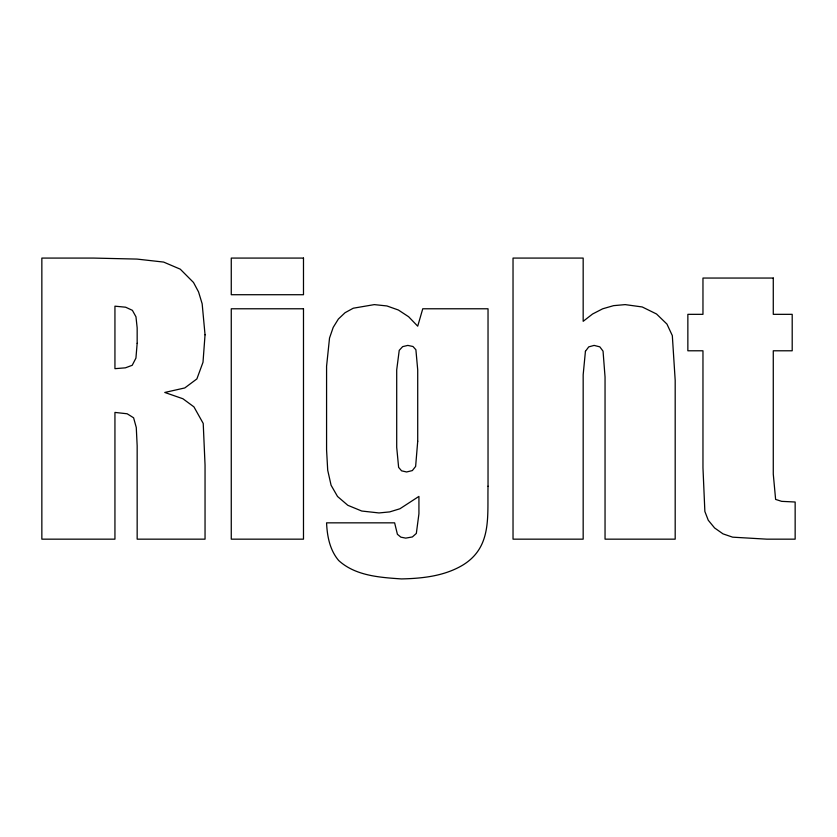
<?xml version="1.0" encoding="UTF-8"?>
<svg xmlns="http://www.w3.org/2000/svg" width="837" height="837" viewBox="0 0 837 837"><rect width="100%" height="100%" fill="white"/><g stroke="black" fill="none" stroke-linecap="round" stroke-linejoin="round"><path stroke-width="1.26" d="M488.034 486.213C487.312 516.586 492.125 547.283 462.62 565.205C444.144 576.149 422.455 578.461 401.404 578.922C379.747 577.425 355.474 575.887 338.65 560.487C329.788 549.993 327.152 536.203 326.576 522.843L394.625 522.843L397.408 534.299L400.881 537.166L405.736 538.118L412.379 536.946L416.334 533.431L418.929 513.792L418.929 496.404L399.919 508.77L389.707 511.899L379.004 512.945L361.751 511.03L347.836 505.307L337.531 496.477L331.086 485.251L327.706 470.216L326.576 449.919L326.576 366.24L329.527 338.033L333.21 327.372L338.378 319.023L345.053 312.714L353.266 308.215L374.317 304.616L386.924 305.955L398.36 310.004L408.623 316.742L417.715 326.179L422.758 308.78L488.034 308.78L488.034 486.213M205.044 334.821L203.004 362.254L196.883 378.92L184.778 387.95L164.763 392.459L182.905 398.747L193.933 406.866L203.224 423.449L205.044 465.027L205.044 539.164L137.163 539.164L137.163 445.755L136.274 427.487L133.606 417.809L127.161 413.771L114.941 412.421L114.941 539.164L41.85 539.164L41.85 258.078L93.587 258.078L136.965 259.083L163.633 262.075L180.258 269.169L193.504 282.477L198.547 291.904L202.156 303.768L205.044 334.821M417.715 441.245L415.633 466.418L412.338 470.582L406.604 471.974L401.572 470.823L398.621 467.37L396.707 447.324L396.707 369.891L399.228 350.358L402.639 346.644L407.818 345.409L412.965 346.497L415.895 349.751L417.715 369.891L417.715 441.245M137.163 343.327L135.929 358.1L132.215 365.288L125.424 367.83L114.941 368.678L114.941 306.175L125.644 307.21L132.392 310.339L135.971 316.804L137.163 327.874L137.163 343.327M585.429 351.31L583.169 374.746L583.169 539.164L513.029 539.164L513.029 258.078L583.169 258.078L583.169 321.324L592.565 314.011L602.703 308.79L613.573 305.651L625.187 304.616L642.22 306.959L656.522 313.99L666.943 324.076L672.32 335.606L675.187 380.301L675.187 539.164L605.046 539.164L605.046 377.006L603.048 351.142L599.815 346.842L594.113 345.409L588.725 346.884L585.429 351.31M303.486 258.078L231.263 258.078L231.263 294.718L303.486 294.718L303.486 258.078M773.273 278.051L702.965 278.051L702.965 314.335L687.857 314.335L687.857 350.787L702.965 350.787L702.965 467.81L704.869 511.47L708.259 520.237L714.599 527.959L723.011 533.87L732.647 537.166L766.849 539.164L795.15 539.164L795.15 502.012L781.674 501.353L775.617 499.407L773.273 474.056L773.273 350.787L792.2 350.787L792.2 314.335L773.273 314.335L773.273 278.051M303.486 308.78L231.263 308.78L231.263 539.164L303.486 539.164L303.486 308.78"/></g></svg>
